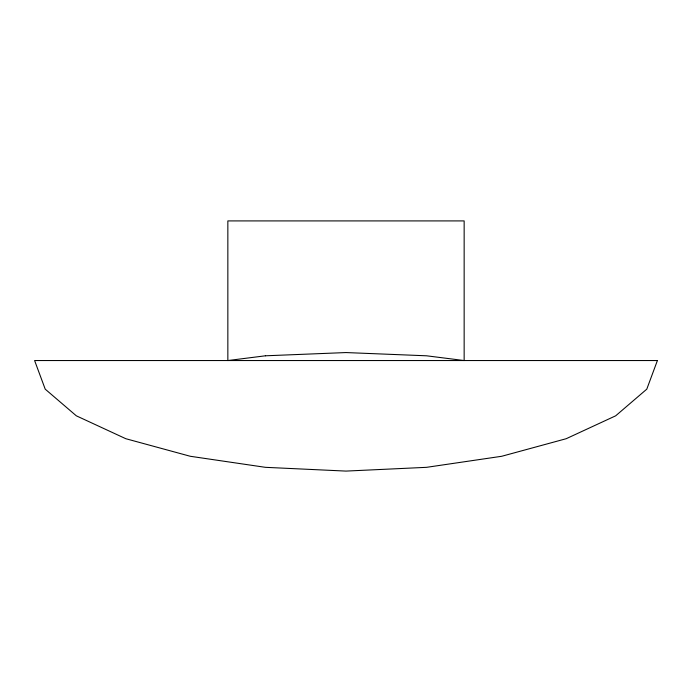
<?xml version="1.0" encoding="UTF-8"?>
<svg xmlns="http://www.w3.org/2000/svg" width="692" height="692" viewBox="0 0 692 692"><rect width="100%" height="100%" fill="white"/><g stroke="black" fill="none" stroke-linecap="round" stroke-linejoin="round"><path stroke-width="1.04" d="M657.4 360.541L646.786 389.155L615.681 415.814L566.194 438.711L501.7 456.279L426.592 467.325L346 471.088L265.408 467.325L190.3 456.279L125.806 438.711L76.319 415.814L45.214 389.155L34.6 360.541L657.4 360.541M265.408 355.8L227.85 360.541L227.85 220.912L464.15 220.912L464.15 360.541L426.592 355.8L346 352.565L265.408 355.8"/></g></svg>
